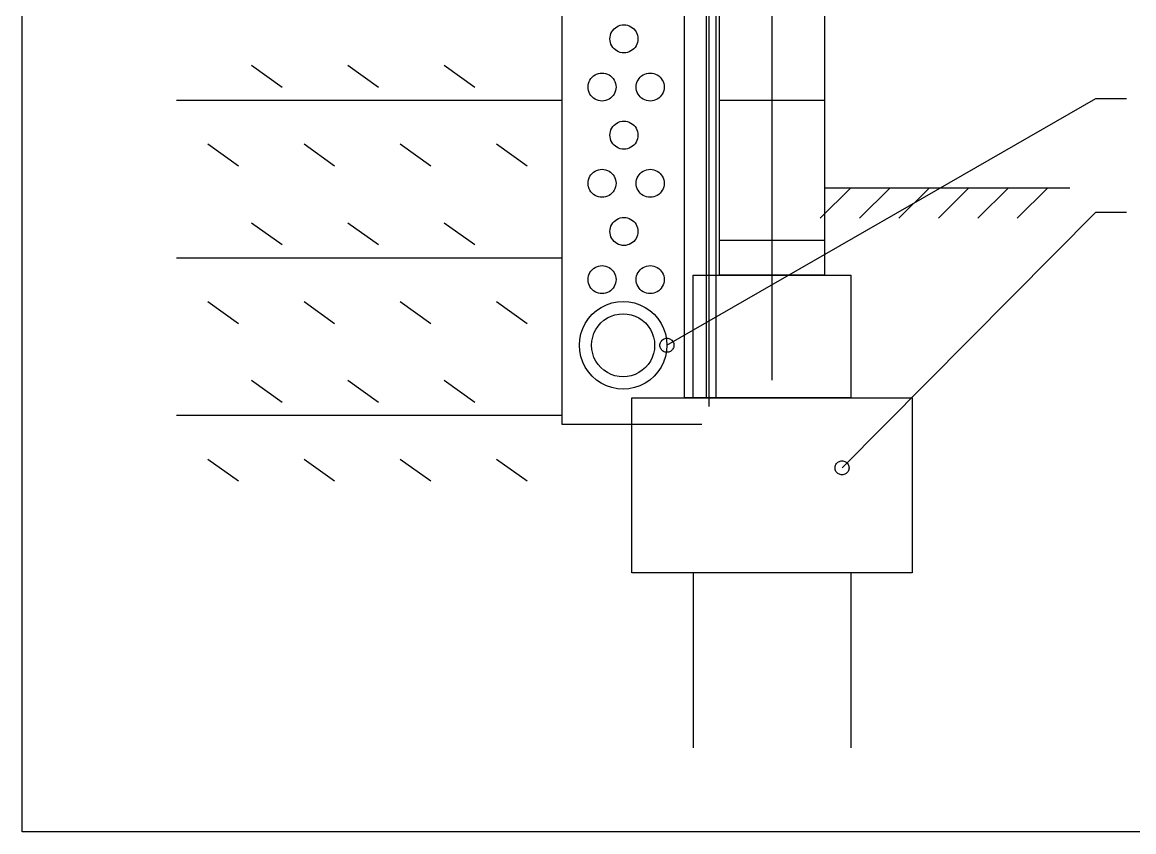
# Model space of a CAD drawing. Header units: millimetres. Extents: x 0 to 3648, y 0 to 594.
# Drawn here: x 651 to 749.8, y 305.8 to 377.8 of the extents above; entities that cross this region are included whole.
import ezdxf

# ---------------------------------------------------------------- set-up
doc = ezdxf.new("R2010")
doc.units = ezdxf.units.MM
for name, color, linetype in [('ALVENARIA', 8, 'CONTINUOUS'), ('ARMADURAS', 1, 'CONTINUOUS'), ('COTAS', 4, 'CONTINUOUS'), ('EIXOS', 6, 'CONTINUOUS'), ('FORMAS', 7, 'CONTINUOUS'), ('SECUNDARIAS', 8, 'CONTINUOUS')]:
    doc.layers.add(name, color=color, linetype=linetype)

msp = doc.modelspace()

# ---------------------------------------------------------------- linework, layer by layer
at = {"layer": 'ALVENARIA'}
for p, q in [((712.97839, 370.84865), (722.3189, 370.84865)), ((712.97839, 358.39459), (722.3189, 358.39459))]:
    msp.add_line(p, q, dxfattribs=at)
at = {"layer": 'ARMADURAS'}
for p, q in [((717.64868, 444.01621), (717.64868, 345.94054)), ((712.04433, 443.23784), (712.04433, 343.6054))]:
    msp.add_line(p, q, dxfattribs=at)
at = {"layer": 'COTAS'}
for p, q in [((708.30811, 349.05406), (746.44863, 371.00433)), ((746.44863, 371.00433), (749.17299, 371.00433)), ((723.8757, 338.15676), (746.44863, 360.88541)), ((746.44863, 360.88541), (749.17299, 360.88541)), ((702.92687, 352.6497), (703.40889, 352.81334)), ((703.40889, 352.81334), (703.90825, 352.91265)), ((703.90825, 352.91265), (704.41619, 352.94594)), ((704.41619, 352.94594), (704.92419, 352.91265)), ((704.92419, 352.91265), (705.42349, 352.81334)), ((705.42349, 352.81334), (705.90557, 352.6497)), ((701.32856, 351.42328), (701.66423, 351.80604)), ((701.66423, 351.80604), (702.04696, 352.1417)), ((702.04696, 352.1417), (702.47026, 352.42453)), ((702.47026, 352.42453), (702.92687, 352.6497)), ((703.69097, 351.76073), (704.05048, 351.83225)), ((704.05048, 351.83225), (704.41619, 351.85621)), ((704.41619, 351.85621), (704.78196, 351.83225)), ((704.78196, 351.83225), (705.14148, 351.76073)), ((705.90557, 352.6497), (706.36218, 352.42453)), ((706.36218, 352.42453), (706.78542, 352.1417)), ((706.78542, 352.1417), (707.16822, 351.80604)), ((707.16822, 351.80604), (707.50388, 351.42328)), ((700.82056, 350.54342), (701.04574, 351)), ((701.04574, 351), (701.32856, 351.42328)), ((702.19313, 350.75991), (702.43477, 351.03548)), ((702.43477, 351.03548), (702.7104, 351.27716)), ((702.7104, 351.27716), (703.01514, 351.4808)), ((703.01514, 351.4808), (703.34385, 351.64292)), ((703.34385, 351.64292), (703.69097, 351.76073)), ((705.14148, 351.76073), (705.48853, 351.64292)), ((705.48853, 351.64292), (705.81731, 351.4808)), ((705.81731, 351.4808), (706.12205, 351.27716)), ((706.12205, 351.27716), (706.39767, 351.03548)), ((706.39767, 351.03548), (706.63931, 350.75991)), ((707.50388, 351.42328), (707.78671, 351)), ((707.78671, 351), (708.01188, 350.54342)), ((700.55764, 349.56206), (700.65693, 350.06135)), ((700.65693, 350.06135), (700.82056, 350.54342)), ((701.70955, 349.77931), (701.82736, 350.1264)), ((701.82736, 350.1264), (701.9895, 350.45514)), ((701.9895, 350.45514), (702.19313, 350.75991)), ((706.63931, 350.75991), (706.84295, 350.45514)), ((706.84295, 350.45514), (707.00508, 350.1264)), ((707.00508, 350.1264), (707.1229, 349.77931)), ((708.01188, 350.54342), (708.17552, 350.06135)), ((708.17552, 350.06135), (708.2748, 349.56206)), ((700.52434, 349.05406), (700.55764, 349.56206)), ((700.55764, 348.54605), (700.52434, 349.05406)), ((701.61408, 349.05406), (701.638, 349.41981)), ((701.638, 348.6883), (701.61408, 349.05406)), ((701.638, 349.41981), (701.70955, 349.77931)), ((707.1229, 349.77931), (707.19439, 349.41981)), ((707.19439, 349.41981), (707.21836, 349.05406)), ((707.21836, 349.05406), (707.19439, 348.6883)), ((707.68542, 349.05406), (707.69074, 349.13533)), ((707.69074, 348.97277), (707.68542, 349.05406)), ((707.69074, 349.13533), (707.70664, 349.21522)), ((707.70664, 348.89289), (707.69074, 348.97277)), ((707.70664, 349.21522), (707.73281, 349.29236)), ((707.73281, 348.81575), (707.70664, 348.89289)), ((707.73281, 349.29236), (707.76881, 349.36541)), ((707.76881, 348.7427), (707.73281, 348.81575)), ((707.76881, 349.36541), (707.81407, 349.43313)), ((707.81407, 349.43313), (707.86778, 349.49437)), ((707.86778, 349.49437), (707.92906, 349.54808)), ((707.92906, 349.54808), (707.99673, 349.59332)), ((707.99673, 349.59332), (708.06979, 349.62935)), ((708.06979, 349.62935), (708.14691, 349.65553)), ((708.14691, 349.65553), (708.22685, 349.67143)), ((708.22685, 349.67143), (708.30811, 349.67675)), ((708.2748, 349.56206), (708.30811, 349.05406)), ((708.30811, 349.05406), (708.2748, 348.54605)), ((708.30811, 349.67675), (708.38936, 349.67143)), ((708.38936, 349.67143), (708.4693, 349.65553)), ((708.4693, 349.65553), (708.54642, 349.62935)), ((708.54642, 349.62935), (708.61948, 349.59332)), ((708.61948, 349.59332), (708.68721, 349.54808)), ((708.68721, 349.54808), (708.74843, 349.49437)), ((708.74843, 349.49437), (708.80215, 349.43313)), ((708.80215, 349.43313), (708.84741, 349.36541)), ((708.84741, 349.36541), (708.8834, 349.29236)), ((708.8834, 348.81575), (708.84741, 348.7427)), ((708.8834, 349.29236), (708.90957, 349.21522)), ((708.90957, 348.89289), (708.8834, 348.81575)), ((708.90957, 349.21522), (708.92547, 349.13533)), ((708.92547, 348.97277), (708.90957, 348.89289)), ((708.92547, 349.13533), (708.93079, 349.05406)), ((708.93079, 349.05406), (708.92547, 348.97277)), ((700.65693, 348.04676), (700.55764, 348.54605)), ((700.82056, 347.56469), (700.65693, 348.04676)), ((701.70955, 348.3288), (701.638, 348.6883)), ((701.82736, 347.98171), (701.70955, 348.3288)), ((701.9895, 347.65297), (701.82736, 347.98171)), ((707.00508, 347.98171), (706.84295, 347.65297)), ((707.1229, 348.3288), (707.00508, 347.98171)), ((707.19439, 348.6883), (707.1229, 348.3288)), ((707.81407, 348.67498), (707.76881, 348.7427)), ((707.86778, 348.61374), (707.81407, 348.67498)), ((707.92906, 348.56003), (707.86778, 348.61374)), ((707.99673, 348.51477), (707.92906, 348.56003)), ((708.06979, 348.47874), (707.99673, 348.51477)), ((708.17552, 348.04676), (708.01188, 347.56469)), ((708.14691, 348.45258), (708.06979, 348.47874)), ((708.22685, 348.43668), (708.14691, 348.45258)), ((708.2748, 348.54605), (708.17552, 348.04676)), ((708.30811, 348.43136), (708.22685, 348.43668)), ((708.38936, 348.43668), (708.30811, 348.43136)), ((708.4693, 348.45258), (708.38936, 348.43668)), ((708.54642, 348.47874), (708.4693, 348.45258)), ((708.61948, 348.51477), (708.54642, 348.47874)), ((708.68721, 348.56003), (708.61948, 348.51477)), ((708.74843, 348.61374), (708.68721, 348.56003)), ((708.80215, 348.67498), (708.74843, 348.61374)), ((708.84741, 348.7427), (708.80215, 348.67498)), ((701.04574, 347.10811), (700.82056, 347.56469)), ((701.32856, 346.68483), (701.04574, 347.10811)), ((702.19313, 347.3482), (701.9895, 347.65297)), ((702.43477, 347.07262), (702.19313, 347.3482)), ((702.7104, 346.83095), (702.43477, 347.07262)), ((703.01514, 346.62731), (702.7104, 346.83095)), ((706.12205, 346.83095), (705.81731, 346.62731)), ((706.39767, 347.07262), (706.12205, 346.83095)), ((706.63931, 347.3482), (706.39767, 347.07262)), ((706.84295, 347.65297), (706.63931, 347.3482)), ((707.78671, 347.10811), (707.50388, 346.68483)), ((708.01188, 347.56469), (707.78671, 347.10811)), ((701.66423, 346.30207), (701.32856, 346.68483)), ((702.04696, 345.96641), (701.66423, 346.30207)), ((702.47026, 345.68358), (702.04696, 345.96641)), ((703.34385, 346.46519), (703.01514, 346.62731)), ((703.69097, 346.34738), (703.34385, 346.46519)), ((704.05048, 346.27586), (703.69097, 346.34738)), ((704.41619, 346.25188), (704.05048, 346.27586)), ((704.78196, 346.27586), (704.41619, 346.25188)), ((705.14148, 346.34738), (704.78196, 346.27586)), ((705.48853, 346.46519), (705.14148, 346.34738)), ((705.81731, 346.62731), (705.48853, 346.46519)), ((706.78542, 345.96641), (706.36218, 345.68358)), ((707.16822, 346.30207), (706.78542, 345.96641)), ((707.50388, 346.68483), (707.16822, 346.30207)), ((702.92687, 345.45841), (702.47026, 345.68358)), ((703.40889, 345.29477), (702.92687, 345.45841)), ((703.90825, 345.19546), (703.40889, 345.29477)), ((704.41619, 345.16216), (703.90825, 345.19546)), ((704.92419, 345.19546), (704.41619, 345.16216)), ((705.42349, 345.29477), (704.92419, 345.19546)), ((705.90557, 345.45841), (705.42349, 345.29477)), ((706.36218, 345.68358), (705.90557, 345.45841)), ((723.25295, 338.15676), (723.25828, 338.23803)), ((723.25828, 338.07547), (723.25295, 338.15676)), ((723.25828, 338.23803), (723.27418, 338.31792)), ((723.27418, 337.9956), (723.25828, 338.07547)), ((723.27418, 338.31792), (723.30034, 338.39505)), ((723.30034, 337.91846), (723.27418, 337.9956)), ((723.30034, 338.39505), (723.3364, 338.4681)), ((723.3364, 338.4681), (723.38166, 338.53584)), ((723.38166, 338.53584), (723.43537, 338.59707)), ((723.43537, 338.59707), (723.49659, 338.65079)), ((723.49659, 338.65079), (723.56433, 338.69603)), ((723.56433, 338.69603), (723.63738, 338.73206)), ((723.63738, 338.73206), (723.71451, 338.75824)), ((723.71451, 338.75824), (723.79438, 338.77414)), ((723.79438, 338.77414), (723.8757, 338.77946)), ((723.8757, 338.77946), (723.95696, 338.77414)), ((723.95696, 338.77414), (724.03683, 338.75824)), ((724.03683, 338.75824), (724.11396, 338.73206)), ((724.11396, 338.73206), (724.18701, 338.69603)), ((724.18701, 338.69603), (724.25475, 338.65079)), ((724.25475, 338.65079), (724.31597, 338.59707)), ((724.31597, 338.59707), (724.36968, 338.53584)), ((724.36968, 338.53584), (724.41494, 338.4681)), ((724.41494, 338.4681), (724.451, 338.39505)), ((724.451, 338.39505), (724.47716, 338.31792)), ((724.47716, 337.9956), (724.451, 337.91846)), ((724.47716, 338.31792), (724.49306, 338.23803)), ((724.49306, 338.07547), (724.47716, 337.9956)), ((724.49306, 338.23803), (724.49838, 338.15676)), ((724.49838, 338.15676), (724.49306, 338.07547)), ((723.3364, 337.8454), (723.30034, 337.91846)), ((723.38166, 337.77768), (723.3364, 337.8454)), ((723.43537, 337.71645), (723.38166, 337.77768)), ((723.49659, 337.66274), (723.43537, 337.71645)), ((723.56433, 337.61748), (723.49659, 337.66274)), ((723.63738, 337.58145), (723.56433, 337.61748)), ((723.71451, 337.55527), (723.63738, 337.58145)), ((723.79438, 337.53938), (723.71451, 337.55527)), ((723.8757, 337.53406), (723.79438, 337.53938)), ((723.95696, 337.53938), (723.8757, 337.53406)), ((724.03683, 337.55527), (723.95696, 337.53938)), ((724.11396, 337.58145), (724.03683, 337.55527)), ((724.18701, 337.61748), (724.11396, 337.58145)), ((724.25475, 337.66274), (724.18701, 337.61748)), ((724.31597, 337.71645), (724.25475, 337.66274)), ((724.36968, 337.77768), (724.31597, 337.71645)), ((724.41494, 337.8454), (724.36968, 337.77768)), ((724.451, 337.91846), (724.41494, 337.8454))]:
    msp.add_line(p, q, dxfattribs=at)
at = {"layer": 'EIXOS'}
for p, q in [((698.9676, 431.56216), (698.9676, 342.04864)), ((698.9676, 342.04864), (711.42165, 342.04864))]:
    msp.add_line(p, q, dxfattribs=at)
at = {"layer": 'FORMAS'}
for p, q in [((650.99997, 305.80001), (650.99997, 463.8)), ((712.97839, 355.28108), (712.97839, 445.57297)), ((722.3189, 445.57297), (722.3189, 355.28108)), ((722.3189, 363.06486), (744.11352, 363.06486)), ((710.64322, 355.28108), (724.65407, 355.28108)), ((710.64322, 344.38379), (710.64322, 355.28108)), ((722.3189, 355.28108), (712.97839, 355.28108)), ((724.65407, 355.28108), (724.65407, 344.38379)), ((705.19462, 344.38379), (730.10273, 344.38379)), ((705.19462, 328.81621), (705.19462, 344.38379)), ((724.65407, 344.38379), (710.64322, 344.38379)), ((730.10273, 344.38379), (730.10273, 328.81621)), ((730.10273, 328.81621), (705.19462, 328.81621)), ((710.64322, 328.81621), (710.64322, 313.24864)), ((724.65407, 328.81621), (724.65407, 313.24864)), ((830.99997, 305.80001), (650.99997, 305.80001))]:
    msp.add_line(p, q, dxfattribs=at)
at = {"layer": 'SECUNDARIAS'}
for p, q in [((712.66702, 443.23784), (712.66702, 344.38379)), ((709.86485, 344.38379), (709.86485, 440.9027)), ((711.81083, 440.9027), (711.81083, 344.38379)), ((704.01035, 377.44791), (704.16466, 377.50027)), ((704.16466, 377.50027), (704.32442, 377.53204)), ((704.32442, 377.53204), (704.48699, 377.5427)), ((704.48699, 377.5427), (704.64956, 377.53204)), ((704.64956, 377.53204), (704.80932, 377.50027)), ((704.80932, 377.50027), (704.96357, 377.44791)), ((703.2522, 376.45986), (703.284, 376.61963)), ((703.284, 376.61963), (703.3364, 376.77389)), ((703.3364, 376.77389), (703.40845, 376.92)), ((703.40845, 376.92), (703.49891, 377.05545)), ((703.49891, 377.05545), (703.60633, 377.17793)), ((703.60633, 377.17793), (703.72884, 377.28535)), ((703.72884, 377.28535), (703.86425, 377.37585)), ((703.86425, 377.37585), (704.01035, 377.44791)), ((704.96357, 377.44791), (705.10968, 377.37585)), ((705.10968, 377.37585), (705.24514, 377.28535)), ((705.24514, 377.28535), (705.36759, 377.17793)), ((705.36759, 377.17793), (705.47501, 377.05545)), ((705.47501, 377.05545), (705.56553, 376.92)), ((705.56553, 376.92), (705.63758, 376.77389)), ((705.63758, 376.77389), (705.68992, 376.61963)), ((705.68992, 376.61963), (705.72172, 376.45986)), ((703.24156, 376.2973), (703.2522, 376.45986)), ((703.2522, 376.13474), (703.24156, 376.2973)), ((703.284, 375.97496), (703.2522, 376.13474)), ((703.3364, 375.82069), (703.284, 375.97496)), ((703.40845, 375.6746), (703.3364, 375.82069)), ((703.49891, 375.53915), (703.40845, 375.6746)), ((703.60633, 375.41666), (703.49891, 375.53915)), ((705.47501, 375.53915), (705.36759, 375.41666)), ((705.56553, 375.6746), (705.47501, 375.53915)), ((705.63758, 375.82069), (705.56553, 375.6746)), ((705.68992, 375.97496), (705.63758, 375.82069)), ((705.72172, 376.13474), (705.68992, 375.97496)), ((705.72172, 376.45986), (705.73236, 376.2973)), ((705.73236, 376.2973), (705.72172, 376.13474)), ((703.72884, 375.30925), (703.60633, 375.41666)), ((703.86425, 375.21875), (703.72884, 375.30925)), ((704.01035, 375.14669), (703.86425, 375.21875)), ((704.16466, 375.09433), (704.01035, 375.14669)), ((704.32442, 375.06254), (704.16466, 375.09433)), ((704.48699, 375.05189), (704.32442, 375.06254)), ((704.64956, 375.06254), (704.48699, 375.05189)), ((704.80932, 375.09433), (704.64956, 375.06254)), ((704.96357, 375.14669), (704.80932, 375.09433)), ((705.10968, 375.21875), (704.96357, 375.14669)), ((705.24514, 375.30925), (705.10968, 375.21875)), ((705.36759, 375.41666), (705.24514, 375.30925)), ((671.37839, 373.96216), (674.10269, 372.01622)), ((679.94053, 373.96216), (682.66489, 372.01622)), ((688.50273, 373.96216), (691.22703, 372.01622)), ((701.39041, 372.49281), (701.46246, 372.63892)), ((701.46246, 372.63892), (701.55298, 372.77437)), ((701.55298, 372.77437), (701.66041, 372.89684)), ((701.66041, 372.89684), (701.78285, 373.00427)), ((701.78285, 373.00427), (701.91832, 373.09477)), ((701.91832, 373.09477), (702.06443, 373.16682)), ((702.06443, 373.16682), (702.21867, 373.21919)), ((702.21867, 373.21919), (702.37849, 373.25097)), ((702.37849, 373.25097), (702.541, 373.26162)), ((702.541, 373.26162), (702.70358, 373.25097)), ((702.70358, 373.25097), (702.86339, 373.21919)), ((702.86339, 373.21919), (703.01764, 373.16682)), ((703.01764, 373.16682), (703.16375, 373.09477)), ((703.16375, 373.09477), (703.29922, 373.00427)), ((703.29922, 373.00427), (703.42166, 372.89684)), ((703.42166, 372.89684), (703.52908, 372.77437)), ((703.52908, 372.77437), (703.6196, 372.63892)), ((703.6196, 372.63892), (703.69166, 372.49281)), ((705.67151, 372.49281), (705.74356, 372.63892)), ((705.74356, 372.63892), (705.83408, 372.77437)), ((705.83408, 372.77437), (705.94151, 372.89684)), ((705.94151, 372.89684), (706.06395, 373.00427)), ((706.06395, 373.00427), (706.19942, 373.09477)), ((706.19942, 373.09477), (706.34553, 373.16682)), ((706.34553, 373.16682), (706.49977, 373.21919)), ((706.49977, 373.21919), (706.65953, 373.25097)), ((706.65953, 373.25097), (706.8221, 373.26162)), ((706.8221, 373.26162), (706.98468, 373.25097)), ((706.98468, 373.25097), (707.14443, 373.21919)), ((707.14443, 373.21919), (707.29868, 373.16682)), ((707.29868, 373.16682), (707.44479, 373.09477)), ((707.44479, 373.09477), (707.58025, 373.00427)), ((707.58025, 373.00427), (707.70276, 372.89684)), ((707.70276, 372.89684), (707.81018, 372.77437)), ((707.81018, 372.77437), (707.90064, 372.63892)), ((707.90064, 372.63892), (707.97269, 372.49281)), ((701.29564, 372.01622), (701.30628, 372.17877)), ((701.30628, 371.85366), (701.29564, 372.01622)), ((701.30628, 372.17877), (701.33808, 372.33854)), ((701.33808, 371.69389), (701.30628, 371.85366)), ((701.33808, 372.33854), (701.39041, 372.49281)), ((701.39041, 371.53963), (701.33808, 371.69389)), ((701.46246, 371.39352), (701.39041, 371.53963)), ((703.69166, 371.53963), (703.6196, 371.39352)), ((703.69166, 372.49281), (703.74399, 372.33854)), ((703.74399, 371.69389), (703.69166, 371.53963)), ((703.74399, 372.33854), (703.77579, 372.17877)), ((703.77579, 371.85366), (703.74399, 371.69389)), ((703.77579, 372.17877), (703.78643, 372.01622)), ((703.78643, 372.01622), (703.77579, 371.85366)), ((705.57674, 372.01622), (705.58738, 372.17877)), ((705.58738, 371.85366), (705.57674, 372.01622)), ((705.58738, 372.17877), (705.61912, 372.33854)), ((705.61912, 371.69389), (705.58738, 371.85366)), ((705.61912, 372.33854), (705.67151, 372.49281)), ((705.67151, 371.53963), (705.61912, 371.69389)), ((705.74356, 371.39352), (705.67151, 371.53963)), ((707.97269, 371.53963), (707.90064, 371.39352)), ((707.97269, 372.49281), (708.02509, 372.33854)), ((708.02509, 371.69389), (707.97269, 371.53963)), ((708.02509, 372.33854), (708.05689, 372.17877)), ((708.05689, 371.85366), (708.02509, 371.69389)), ((708.05689, 372.17877), (708.06753, 372.01622)), ((708.06753, 372.01622), (708.05689, 371.85366)), ((664.71893, 370.84865), (698.9676, 370.84865)), ((701.55298, 371.25807), (701.46246, 371.39352)), ((701.66041, 371.13559), (701.55298, 371.25807)), ((701.78285, 371.02817), (701.66041, 371.13559)), ((701.91832, 370.93766), (701.78285, 371.02817)), ((702.06443, 370.86561), (701.91832, 370.93766)), ((702.21867, 370.81324), (702.06443, 370.86561)), ((702.37849, 370.78146), (702.21867, 370.81324)), ((702.541, 370.77082), (702.37849, 370.78146)), ((702.70358, 370.78146), (702.541, 370.77082)), ((702.86339, 370.81324), (702.70358, 370.78146)), ((703.01764, 370.86561), (702.86339, 370.81324)), ((703.16375, 370.93766), (703.01764, 370.86561)), ((703.29922, 371.02817), (703.16375, 370.93766)), ((703.42166, 371.13559), (703.29922, 371.02817)), ((703.52908, 371.25807), (703.42166, 371.13559)), ((703.6196, 371.39352), (703.52908, 371.25807)), ((705.83408, 371.25807), (705.74356, 371.39352)), ((705.94151, 371.13559), (705.83408, 371.25807)), ((706.06395, 371.02817), (705.94151, 371.13559)), ((706.19942, 370.93766), (706.06395, 371.02817)), ((706.34553, 370.86561), (706.19942, 370.93766)), ((706.49977, 370.81324), (706.34553, 370.86561)), ((706.65953, 370.78146), (706.49977, 370.81324)), ((706.8221, 370.77082), (706.65953, 370.78146)), ((706.98468, 370.78146), (706.8221, 370.77082)), ((707.14443, 370.81324), (706.98468, 370.78146)), ((707.29868, 370.86561), (707.14443, 370.81324)), ((707.44479, 370.93766), (707.29868, 370.86561)), ((707.58025, 371.02817), (707.44479, 370.93766)), ((707.70276, 371.13559), (707.58025, 371.02817)), ((707.81018, 371.25807), (707.70276, 371.13559)), ((707.90064, 371.39352), (707.81018, 371.25807)), ((703.49891, 368.49328), (703.60633, 368.61578)), ((703.60633, 368.61578), (703.72884, 368.72318)), ((703.72884, 368.72318), (703.86425, 368.81369)), ((703.86425, 368.81369), (704.01035, 368.88574)), ((704.01035, 368.88574), (704.16466, 368.9381)), ((704.16466, 368.9381), (704.32442, 368.96989)), ((704.32442, 368.96989), (704.48699, 368.98055)), ((704.48699, 368.98055), (704.64956, 368.96989)), ((704.64956, 368.96989), (704.80932, 368.9381)), ((704.80932, 368.9381), (704.96357, 368.88574)), ((704.96357, 368.88574), (705.10968, 368.81369)), ((705.10968, 368.81369), (705.24514, 368.72318)), ((705.24514, 368.72318), (705.36759, 368.61578)), ((705.36759, 368.61578), (705.47501, 368.49328)), ((703.24156, 367.73513), (703.2522, 367.89769)), ((703.2522, 367.57258), (703.24156, 367.73513)), ((703.2522, 367.89769), (703.284, 368.05748)), ((703.284, 368.05748), (703.3364, 368.21174)), ((703.3364, 368.21174), (703.40845, 368.35783)), ((703.40845, 368.35783), (703.49891, 368.49328)), ((705.47501, 368.49328), (705.56553, 368.35783)), ((705.56553, 368.35783), (705.63758, 368.21174)), ((705.63758, 368.21174), (705.68992, 368.05748)), ((705.68992, 368.05748), (705.72172, 367.89769)), ((705.72172, 367.89769), (705.73236, 367.73513)), ((705.73236, 367.73513), (705.72172, 367.57258)), ((667.48648, 366.95676), (670.21084, 365.0108)), ((676.04868, 366.95676), (678.77297, 365.0108)), ((684.61081, 366.95676), (687.33511, 365.0108)), ((693.17295, 366.95676), (695.89731, 365.0108)), ((703.284, 367.4128), (703.2522, 367.57258)), ((703.3364, 367.25854), (703.284, 367.4128)), ((703.40845, 367.11243), (703.3364, 367.25854)), ((703.49891, 366.97698), (703.40845, 367.11243)), ((703.60633, 366.8545), (703.49891, 366.97698)), ((703.72884, 366.74708), (703.60633, 366.8545)), ((703.86425, 366.65658), (703.72884, 366.74708)), ((704.01035, 366.58453), (703.86425, 366.65658)), ((705.10968, 366.65658), (704.96357, 366.58453)), ((705.24514, 366.74708), (705.10968, 366.65658)), ((705.36759, 366.8545), (705.24514, 366.74708)), ((705.47501, 366.97698), (705.36759, 366.8545)), ((705.56553, 367.11243), (705.47501, 366.97698)), ((705.63758, 367.25854), (705.56553, 367.11243)), ((705.68992, 367.4128), (705.63758, 367.25854)), ((705.72172, 367.57258), (705.68992, 367.4128)), ((704.16466, 366.53216), (704.01035, 366.58453)), ((704.32442, 366.50039), (704.16466, 366.53216)), ((704.48699, 366.48973), (704.32442, 366.50039)), ((704.64956, 366.50039), (704.48699, 366.48973)), ((704.80932, 366.53216), (704.64956, 366.50039)), ((704.96357, 366.58453), (704.80932, 366.53216)), ((702.06443, 364.60465), (702.21867, 364.65702)), ((702.21867, 364.65702), (702.37849, 364.68881)), ((702.37849, 364.68881), (702.541, 364.69946)), ((702.541, 364.69946), (702.70358, 364.68881)), ((702.70358, 364.68881), (702.86339, 364.65702)), ((702.86339, 364.65702), (703.01764, 364.60465)), ((706.34553, 364.60465), (706.49977, 364.65702)), ((706.49977, 364.65702), (706.65953, 364.68881)), ((706.65953, 364.68881), (706.8221, 364.69946)), ((706.8221, 364.69946), (706.98468, 364.68881)), ((706.98468, 364.68881), (707.14443, 364.65702)), ((707.14443, 364.65702), (707.29868, 364.60465)), ((701.30628, 363.61661), (701.33808, 363.77639)), ((701.33808, 363.77639), (701.39041, 363.93065)), ((701.39041, 363.93065), (701.46246, 364.07676)), ((701.46246, 364.07676), (701.55298, 364.21221)), ((701.55298, 364.21221), (701.66041, 364.33469)), ((701.66041, 364.33469), (701.78285, 364.4421)), ((701.78285, 364.4421), (701.91832, 364.5326)), ((701.91832, 364.5326), (702.06443, 364.60465)), ((703.01764, 364.60465), (703.16375, 364.5326)), ((703.16375, 364.5326), (703.29922, 364.4421)), ((703.29922, 364.4421), (703.42166, 364.33469)), ((703.42166, 364.33469), (703.52908, 364.21221)), ((703.52908, 364.21221), (703.6196, 364.07676)), ((703.6196, 364.07676), (703.69166, 363.93065)), ((703.69166, 363.93065), (703.74399, 363.77639)), ((703.74399, 363.77639), (703.77579, 363.61661)), ((705.58738, 363.61661), (705.61912, 363.77639)), ((705.61912, 363.77639), (705.67151, 363.93065)), ((705.67151, 363.93065), (705.74356, 364.07676)), ((705.74356, 364.07676), (705.83408, 364.21221)), ((705.83408, 364.21221), (705.94151, 364.33469)), ((705.94151, 364.33469), (706.06395, 364.4421)), ((706.06395, 364.4421), (706.19942, 364.5326)), ((706.19942, 364.5326), (706.34553, 364.60465)), ((707.29868, 364.60465), (707.44479, 364.5326)), ((707.44479, 364.5326), (707.58025, 364.4421)), ((707.58025, 364.4421), (707.70276, 364.33469)), ((707.70276, 364.33469), (707.81018, 364.21221)), ((707.81018, 364.21221), (707.90064, 364.07676)), ((707.90064, 364.07676), (707.97269, 363.93065)), ((707.97269, 363.93065), (708.02509, 363.77639)), ((708.02509, 363.77639), (708.05689, 363.61661)), ((701.29564, 363.45405), (701.30628, 363.61661)), ((701.30628, 363.29149), (701.29564, 363.45405)), ((701.33808, 363.13172), (701.30628, 363.29149)), ((701.39041, 362.97746), (701.33808, 363.13172)), ((701.46246, 362.83135), (701.39041, 362.97746)), ((701.55298, 362.6959), (701.46246, 362.83135)), ((701.66041, 362.57342), (701.55298, 362.6959)), ((703.52908, 362.6959), (703.42166, 362.57342)), ((703.6196, 362.83135), (703.52908, 362.6959)), ((703.69166, 362.97746), (703.6196, 362.83135)), ((703.74399, 363.13172), (703.69166, 362.97746)), ((703.77579, 363.29149), (703.74399, 363.13172)), ((703.77579, 363.61661), (703.78643, 363.45405)), ((703.78643, 363.45405), (703.77579, 363.29149)), ((705.57674, 363.45405), (705.58738, 363.61661)), ((705.58738, 363.29149), (705.57674, 363.45405)), ((705.61912, 363.13172), (705.58738, 363.29149)), ((705.67151, 362.97746), (705.61912, 363.13172)), ((705.74356, 362.83135), (705.67151, 362.97746)), ((705.83408, 362.6959), (705.74356, 362.83135)), ((705.94151, 362.57342), (705.83408, 362.6959)), ((707.81018, 362.6959), (707.70276, 362.57342)), ((707.90064, 362.83135), (707.81018, 362.6959)), ((707.97269, 362.97746), (707.90064, 362.83135)), ((708.02509, 363.13172), (707.97269, 362.97746)), ((708.05689, 363.29149), (708.02509, 363.13172)), ((708.05689, 363.61661), (708.06753, 363.45405)), ((708.06753, 363.45405), (708.05689, 363.29149)), ((724.65407, 363.06486), (721.92971, 360.34054)), ((728.15674, 363.06486), (725.43244, 360.34054)), ((731.65947, 363.06486), (728.93511, 360.34054)), ((735.16213, 363.06486), (732.43784, 360.34054)), ((738.66486, 363.06486), (735.94057, 360.34054)), ((742.16759, 363.06486), (739.44323, 360.34054)), ((701.78285, 362.46601), (701.66041, 362.57342)), ((701.91832, 362.37549), (701.78285, 362.46601)), ((702.06443, 362.30344), (701.91832, 362.37549)), ((702.21867, 362.25109), (702.06443, 362.30344)), ((702.37849, 362.21931), (702.21867, 362.25109)), ((702.541, 362.20865), (702.37849, 362.21931)), ((702.70358, 362.21931), (702.541, 362.20865)), ((702.86339, 362.25109), (702.70358, 362.21931)), ((703.01764, 362.30344), (702.86339, 362.25109)), ((703.16375, 362.37549), (703.01764, 362.30344)), ((703.29922, 362.46601), (703.16375, 362.37549)), ((703.42166, 362.57342), (703.29922, 362.46601)), ((706.06395, 362.46601), (705.94151, 362.57342)), ((706.19942, 362.37549), (706.06395, 362.46601)), ((706.34553, 362.30344), (706.19942, 362.37549)), ((706.49977, 362.25109), (706.34553, 362.30344)), ((706.65953, 362.21931), (706.49977, 362.25109)), ((706.8221, 362.20865), (706.65953, 362.21931)), ((706.98468, 362.21931), (706.8221, 362.20865)), ((707.14443, 362.25109), (706.98468, 362.21931)), ((707.29868, 362.30344), (707.14443, 362.25109)), ((707.44479, 362.37549), (707.29868, 362.30344)), ((707.58025, 362.46601), (707.44479, 362.37549)), ((707.70276, 362.57342), (707.58025, 362.46601)), ((671.37839, 359.95135), (674.10269, 358.00541)), ((679.94053, 359.95135), (682.66489, 358.00541)), ((688.50273, 359.95135), (691.22703, 358.00541)), ((703.3364, 359.64957), (703.40845, 359.79568)), ((703.40845, 359.79568), (703.49891, 359.93113)), ((703.49891, 359.93113), (703.60633, 360.05361)), ((703.60633, 360.05361), (703.72884, 360.16101)), ((703.72884, 360.16101), (703.86425, 360.25152)), ((703.86425, 360.25152), (704.01035, 360.32357)), ((704.01035, 360.32357), (704.16466, 360.37594)), ((704.16466, 360.37594), (704.32442, 360.40772)), ((704.32442, 360.40772), (704.48699, 360.41838)), ((704.48699, 360.41838), (704.64956, 360.40772)), ((704.64956, 360.40772), (704.80932, 360.37594)), ((704.80932, 360.37594), (704.96357, 360.32357)), ((704.96357, 360.32357), (705.10968, 360.25152)), ((705.10968, 360.25152), (705.24514, 360.16101)), ((705.24514, 360.16101), (705.36759, 360.05361)), ((705.36759, 360.05361), (705.47501, 359.93113)), ((705.47501, 359.93113), (705.56553, 359.79568)), ((705.56553, 359.79568), (705.63758, 359.64957)), ((703.24156, 359.17298), (703.2522, 359.33554)), ((703.2522, 359.01041), (703.24156, 359.17298)), ((703.2522, 359.33554), (703.284, 359.49531)), ((703.284, 358.85064), (703.2522, 359.01041)), ((703.284, 359.49531), (703.3364, 359.64957)), ((703.3364, 358.69637), (703.284, 358.85064)), ((703.40845, 358.55026), (703.3364, 358.69637)), ((705.63758, 358.69637), (705.56553, 358.55026)), ((705.63758, 359.64957), (705.68992, 359.49531)), ((705.68992, 358.85064), (705.63758, 358.69637)), ((705.68992, 359.49531), (705.72172, 359.33554)), ((705.72172, 359.01041), (705.68992, 358.85064)), ((705.72172, 359.33554), (705.73236, 359.17298)), ((705.73236, 359.17298), (705.72172, 359.01041)), ((703.49891, 358.41481), (703.40845, 358.55026)), ((703.60633, 358.29234), (703.49891, 358.41481)), ((703.72884, 358.18493), (703.60633, 358.29234)), ((703.86425, 358.09443), (703.72884, 358.18493)), ((704.01035, 358.02237), (703.86425, 358.09443)), ((704.16466, 357.97001), (704.01035, 358.02237)), ((704.32442, 357.93822), (704.16466, 357.97001)), ((704.48699, 357.92757), (704.32442, 357.93822)), ((704.64956, 357.93822), (704.48699, 357.92757)), ((704.80932, 357.97001), (704.64956, 357.93822)), ((704.96357, 358.02237), (704.80932, 357.97001)), ((705.10968, 358.09443), (704.96357, 358.02237)), ((705.24514, 358.18493), (705.10968, 358.09443)), ((705.36759, 358.29234), (705.24514, 358.18493)), ((705.47501, 358.41481), (705.36759, 358.29234)), ((705.56553, 358.55026), (705.47501, 358.41481)), ((664.71893, 356.83784), (698.9676, 356.83784)), ((701.55298, 355.65005), (701.66041, 355.77252)), ((701.66041, 355.77252), (701.78285, 355.87995)), ((701.78285, 355.87995), (701.91832, 355.97045)), ((701.91832, 355.97045), (702.06443, 356.0425)), ((702.06443, 356.0425), (702.21867, 356.09487)), ((702.21867, 356.09487), (702.37849, 356.12664)), ((702.37849, 356.12664), (702.541, 356.13729)), ((702.541, 356.13729), (702.70358, 356.12664)), ((702.70358, 356.12664), (702.86339, 356.09487)), ((702.86339, 356.09487), (703.01764, 356.0425)), ((703.01764, 356.0425), (703.16375, 355.97045)), ((703.16375, 355.97045), (703.29922, 355.87995)), ((703.29922, 355.87995), (703.42166, 355.77252)), ((703.42166, 355.77252), (703.52908, 355.65005)), ((705.83408, 355.65005), (705.94151, 355.77252)), ((705.94151, 355.77252), (706.06395, 355.87995)), ((706.06395, 355.87995), (706.19942, 355.97045)), ((706.19942, 355.97045), (706.34553, 356.0425)), ((706.34553, 356.0425), (706.49977, 356.09487)), ((706.49977, 356.09487), (706.65953, 356.12664)), ((706.65953, 356.12664), (706.8221, 356.13729)), ((706.8221, 356.13729), (706.98468, 356.12664)), ((706.98468, 356.12664), (707.14443, 356.09487)), ((707.14443, 356.09487), (707.29868, 356.0425)), ((707.29868, 356.0425), (707.44479, 355.97045)), ((707.44479, 355.97045), (707.58025, 355.87995)), ((707.58025, 355.87995), (707.70276, 355.77252)), ((707.70276, 355.77252), (707.81018, 355.65005)), ((701.29564, 354.8919), (701.30628, 355.05445)), ((701.30628, 354.72934), (701.29564, 354.8919)), ((701.30628, 355.05445), (701.33808, 355.21422)), ((701.33808, 354.56955), (701.30628, 354.72934)), ((701.33808, 355.21422), (701.39041, 355.36849)), ((701.39041, 355.36849), (701.46246, 355.5146)), ((701.46246, 355.5146), (701.55298, 355.65005)), ((703.52908, 355.65005), (703.6196, 355.5146)), ((703.6196, 355.5146), (703.69166, 355.36849)), ((703.69166, 355.36849), (703.74399, 355.21422)), ((703.74399, 355.21422), (703.77579, 355.05445)), ((703.77579, 354.72934), (703.74399, 354.56955)), ((703.77579, 355.05445), (703.78643, 354.8919)), ((703.78643, 354.8919), (703.77579, 354.72934)), ((705.57674, 354.8919), (705.58738, 355.05445)), ((705.58738, 354.72934), (705.57674, 354.8919)), ((705.58738, 355.05445), (705.61912, 355.21422)), ((705.61912, 354.56955), (705.58738, 354.72934)), ((705.61912, 355.21422), (705.67151, 355.36849)), ((705.67151, 355.36849), (705.74356, 355.5146)), ((705.74356, 355.5146), (705.83408, 355.65005)), ((707.81018, 355.65005), (707.90064, 355.5146)), ((707.90064, 355.5146), (707.97269, 355.36849)), ((707.97269, 355.36849), (708.02509, 355.21422)), ((708.02509, 355.21422), (708.05689, 355.05445)), ((708.05689, 354.72934), (708.02509, 354.56955)), ((708.05689, 355.05445), (708.06753, 354.8919)), ((708.06753, 354.8919), (708.05689, 354.72934)), ((701.39041, 354.41529), (701.33808, 354.56955)), ((701.46246, 354.2692), (701.39041, 354.41529)), ((701.55298, 354.13373), (701.46246, 354.2692)), ((701.66041, 354.01125), (701.55298, 354.13373)), ((701.78285, 353.90385), (701.66041, 354.01125)), ((701.91832, 353.81334), (701.78285, 353.90385)), ((702.06443, 353.74129), (701.91832, 353.81334)), ((702.21867, 353.68892), (702.06443, 353.74129)), ((703.01764, 353.74129), (702.86339, 353.68892)), ((703.16375, 353.81334), (703.01764, 353.74129)), ((703.29922, 353.90385), (703.16375, 353.81334)), ((703.42166, 354.01125), (703.29922, 353.90385)), ((703.52908, 354.13373), (703.42166, 354.01125)), ((703.6196, 354.2692), (703.52908, 354.13373)), ((703.69166, 354.41529), (703.6196, 354.2692)), ((703.74399, 354.56955), (703.69166, 354.41529)), ((705.67151, 354.41529), (705.61912, 354.56955)), ((705.74356, 354.2692), (705.67151, 354.41529)), ((705.83408, 354.13373), (705.74356, 354.2692)), ((705.94151, 354.01125), (705.83408, 354.13373)), ((706.06395, 353.90385), (705.94151, 354.01125)), ((706.19942, 353.81334), (706.06395, 353.90385)), ((706.34553, 353.74129), (706.19942, 353.81334)), ((706.49977, 353.68892), (706.34553, 353.74129)), ((707.29868, 353.74129), (707.14443, 353.68892)), ((707.44479, 353.81334), (707.29868, 353.74129)), ((707.58025, 353.90385), (707.44479, 353.81334)), ((707.70276, 354.01125), (707.58025, 353.90385)), ((707.81018, 354.13373), (707.70276, 354.01125)), ((707.90064, 354.2692), (707.81018, 354.13373)), ((707.97269, 354.41529), (707.90064, 354.2692)), ((708.02509, 354.56955), (707.97269, 354.41529)), ((667.48648, 352.94594), (670.21084, 351)), ((676.04868, 352.94594), (678.77297, 351)), ((684.61081, 352.94594), (687.33511, 351)), ((693.17295, 352.94594), (695.89731, 351)), ((702.37849, 353.65714), (702.21867, 353.68892)), ((702.541, 353.64648), (702.37849, 353.65714)), ((702.70358, 353.65714), (702.541, 353.64648)), ((702.86339, 353.68892), (702.70358, 353.65714)), ((706.65953, 353.65714), (706.49977, 353.68892)), ((706.8221, 353.64648), (706.65953, 353.65714)), ((706.98468, 353.65714), (706.8221, 353.64648)), ((707.14443, 353.68892), (706.98468, 353.65714)), ((671.37839, 345.94054), (674.10269, 343.9946)), ((679.94053, 345.94054), (682.66489, 343.9946)), ((688.50273, 345.94054), (691.22703, 343.9946)), ((711.81083, 344.38379), (709.86485, 344.38379)), ((664.71893, 342.82703), (698.9676, 342.82703)), ((667.48648, 338.93513), (670.21084, 336.98919)), ((676.04868, 338.93513), (678.77297, 336.98919)), ((684.61081, 338.93513), (687.33511, 336.98919)), ((693.17295, 338.93513), (695.89731, 336.98919))]:
    msp.add_line(p, q, dxfattribs=at)

doc.saveas('drawing.dxf')
